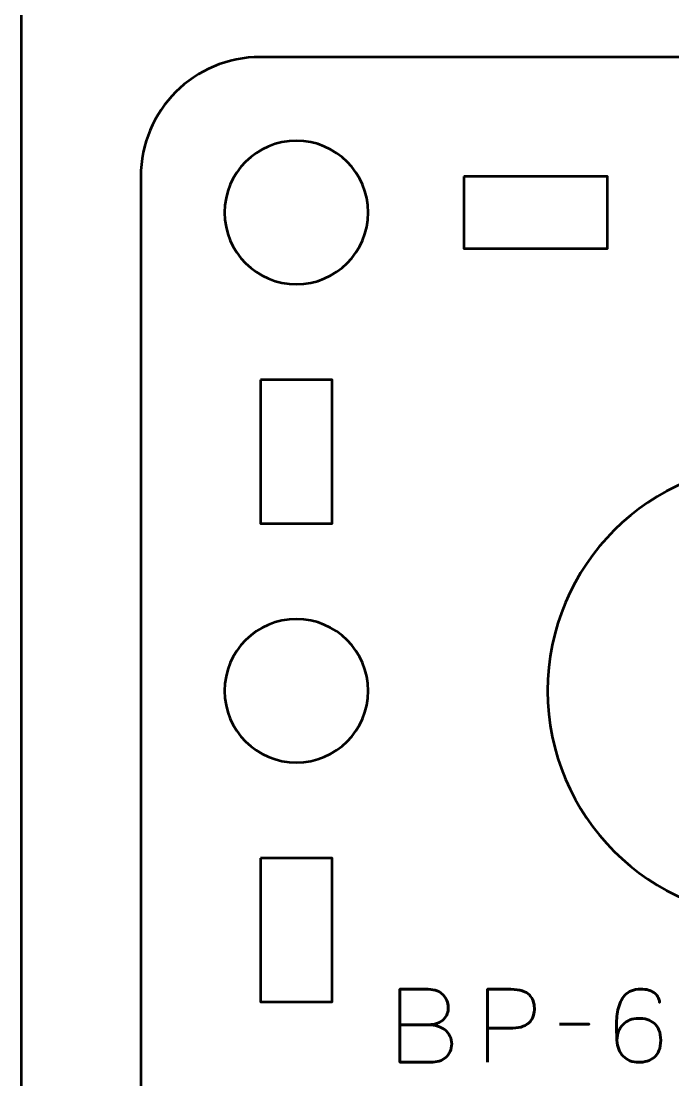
# Model space of a CAD drawing. Header units: centimetres. Extents: x -17.9 to -3.1, y -25.3 to -4.3.
# Drawn here: x -17.9 to -15.177, y -22.077 to -17.65 of the extents above; entities that cross this region are included whole.
import ezdxf

# ---------------------------------------------------------------- set-up
doc = ezdxf.new("R2010")
doc.units = ezdxf.units.CM
doc.header["$MEASUREMENT"] = 0
doc.layers.add('Layer 1', color=7, linetype='Continuous')

msp = doc.modelspace()

# ---------------------------------------------------------------- linework, layer by layer
at = {"layer": 'Layer 1', "color": 22, "lineweight": 53}
msp.add_open_spline([(-17.90003, -24.8499), (-17.90003, -24.8499), (-17.90003, -4.84994), (-17.90003, -4.84994), (-17.90003, -4.84994), (-17.90003, -4.57297), (-17.67694, -4.34998), (-17.39994, -4.34998), (-17.39994, -4.34998), (-17.39994, -4.34998), (-3.60007, -4.34998), (-3.60007, -4.34998), (-3.60007, -4.34998), (-3.32293, -4.34998), (-3.09997, -4.57297), (-3.09997, -4.84994), (-3.09997, -4.84994), (-3.09997, -4.84994), (-3.09997, -24.8499), (-3.09997, -24.8499), (-3.09997, -24.8499), (-3.09997, -25.1269), (-3.32293, -25.34999), (-3.60007, -25.34999), (-3.60007, -25.34999), (-3.60007, -25.34999), (-17.39994, -25.34999), (-17.39994, -25.34999), (-17.39994, -25.34999), (-17.67694, -25.34999), (-17.90003, -25.1269), (-17.90003, -24.8499)], degree=3, knots=[0, 0, 0, 0, 0.125, 0.125, 0.125, 0.125, 0.25, 0.25, 0.25, 0.25, 0.375, 0.375, 0.375, 0.375, 0.5, 0.5, 0.5, 0.5, 0.625, 0.625, 0.625, 0.625, 0.75, 0.75, 0.75, 0.75, 0.875, 0.875, 0.875, 0.875, 1, 1, 1, 1], dxfattribs=at)
at = {"layer": 'Layer 1', "color": 2, "lineweight": 53}
msp.add_open_spline([(-16.89993, -17.79997), (-16.89993, -17.79997), (-12.60006, -17.79997), (-12.60006, -17.79997), (-12.60006, -17.79997), (-12.32292, -17.79997), (-12.09996, -18.02306), (-12.09996, -18.30006), (-12.09996, -18.30006), (-12.09996, -18.30006), (-12.09996, -22.59993), (-12.09996, -22.59993), (-12.09996, -22.59993), (-12.09996, -22.87707), (-12.32292, -23.10003), (-12.60006, -23.10003), (-12.60006, -23.10003), (-12.60006, -23.10003), (-16.89993, -23.10003), (-16.89993, -23.10003), (-16.89993, -23.10003), (-17.17693, -23.10003), (-17.40002, -22.87707), (-17.40002, -22.59993), (-17.40002, -22.59993), (-17.40002, -22.59993), (-17.40002, -18.30006), (-17.40002, -18.30006), (-17.40002, -18.30006), (-17.40002, -18.02306), (-17.17693, -17.79997), (-16.89993, -17.79997)], degree=3, knots=[0, 0, 0, 0, 0.125, 0.125, 0.125, 0.125, 0.25, 0.25, 0.25, 0.25, 0.375, 0.375, 0.375, 0.375, 0.5, 0.5, 0.5, 0.5, 0.625, 0.625, 0.625, 0.625, 0.75, 0.75, 0.75, 0.75, 0.875, 0.875, 0.875, 0.875, 1, 1, 1, 1], dxfattribs=at)
at = {"layer": 'Layer 1', "lineweight": 53}
for points in [[(-16.44999, -18.45), (-16.44999, -18.61577), (-16.58422, -18.75), (-16.75, -18.75), (-16.75, -18.75), (-16.91566, -18.75), (-17.05, -18.61577), (-17.05, -18.45), (-17.05, -18.45), (-17.05, -18.28433), (-16.91566, -18.14999), (-16.75, -18.14999), (-16.75, -18.14999), (-16.58422, -18.14999), (-16.44999, -18.28433), (-16.44999, -18.45)], [(-16.04998, -18.30006), (-16.04998, -18.30006), (-15.44997, -18.30006), (-15.44997, -18.30006), (-15.44997, -18.30006), (-15.44997, -18.30006), (-15.44997, -18.60007), (-15.44997, -18.60007), (-15.44997, -18.60007), (-15.44997, -18.60007), (-16.04998, -18.60007), (-16.04998, -18.60007), (-16.04998, -18.60007), (-16.04998, -18.60007), (-16.04998, -18.30006), (-16.04998, -18.30006)], [(-16.89993, -19.15001), (-16.89993, -19.15001), (-16.59992, -19.15001), (-16.59992, -19.15001), (-16.59992, -19.15001), (-16.59992, -19.15001), (-16.59992, -19.75002), (-16.59992, -19.75002), (-16.59992, -19.75002), (-16.59992, -19.75002), (-16.89993, -19.75002), (-16.89993, -19.75002), (-16.89993, -19.75002), (-16.89993, -19.75002), (-16.89993, -19.15001), (-16.89993, -19.15001)], [(-16.44999, -20.45007), (-16.44999, -20.6157), (-16.58422, -20.75007), (-16.75, -20.75007), (-16.75, -20.75007), (-16.91566, -20.75007), (-17.05, -20.6157), (-17.05, -20.45007), (-17.05, -20.45007), (-17.05, -20.2843), (-16.91566, -20.15007), (-16.75, -20.15007), (-16.75, -20.15007), (-16.58422, -20.15007), (-16.44999, -20.2843), (-16.44999, -20.45007)], [(-16.89993, -21.14998), (-16.89993, -21.14998), (-16.59992, -21.14998), (-16.59992, -21.14998), (-16.59992, -21.14998), (-16.59992, -21.14998), (-16.59992, -21.74998), (-16.59992, -21.74998), (-16.59992, -21.74998), (-16.59992, -21.74998), (-16.89993, -21.74998), (-16.89993, -21.74998), (-16.89993, -21.74998), (-16.89993, -21.74998), (-16.89993, -21.14998), (-16.89993, -21.14998)]]:
    msp.add_open_spline(points, degree=3, knots=[0, 0, 0, 0, 0.25, 0.25, 0.25, 0.25, 0.5, 0.5, 0.5, 0.5, 0.75, 0.75, 0.75, 0.75, 1, 1, 1, 1], dxfattribs=at)
at = {"layer": 'Layer 1', "color": 250, "lineweight": 53}
msp.add_open_spline([(-14.74999, -19.5), (-14.2254, -19.5), (-13.79999, -19.92541), (-13.79999, -20.45), (-13.79999, -20.45), (-13.79999, -20.97459), (-14.2254, -21.4), (-14.74999, -21.4), (-14.74999, -21.4), (-15.27458, -21.4), (-15.69999, -20.97459), (-15.69999, -20.45), (-15.69999, -20.45), (-15.69999, -19.92541), (-15.27458, -19.5), (-14.74999, -19.5)], degree=3, knots=[0, 0, 0, 0, 0.25, 0.25, 0.25, 0.25, 0.5, 0.5, 0.5, 0.5, 0.75, 0.75, 0.75, 0.75, 1, 1, 1, 1], dxfattribs=at)
at = {"layer": 'Layer 1', "color": 30, "lineweight": 53}
for points, knots in [([(-16.31698, -21.84636), (-16.31698, -21.84636), (-16.19972, -21.84636), (-16.19972, -21.84636), (-16.19972, -21.84636), (-16.18448, -21.84629), (-16.1715, -21.84418), (-16.16056, -21.84001), (-16.16056, -21.84001), (-16.14969, -21.83592), (-16.14088, -21.83035), (-16.13403, -21.82336), (-16.13403, -21.82336), (-16.12719, -21.81638), (-16.12225, -21.80848), (-16.11914, -21.79973), (-16.11914, -21.79973), (-16.11611, -21.79105), (-16.1147, -21.78202), (-16.11505, -21.77271), (-16.11505, -21.77271), (-16.11548, -21.76339), (-16.11745, -21.75436), (-16.12098, -21.74554), (-16.12098, -21.74554), (-16.12444, -21.73672), (-16.12966, -21.72875), (-16.1365, -21.72162), (-16.1365, -21.72162), (-16.14334, -21.7145), (-16.15188, -21.70885), (-16.16225, -21.70469), (-16.16225, -21.70469), (-16.17263, -21.70046), (-16.18483, -21.69827), (-16.19887, -21.6982), (-16.19887, -21.6982), (-16.19887, -21.6982), (-16.31698, -21.6982), (-16.31698, -21.6982), (-16.31698, -21.6982), (-16.31698, -21.6982), (-16.31698, -22.00342), (-16.31698, -22.00342), (-16.31698, -22.00342), (-16.31698, -22.00342), (-16.18702, -22.00342), (-16.18702, -22.00342), (-16.18702, -22.00342), (-16.17488, -22.00342), (-16.16359, -22.00166), (-16.15315, -21.9982), (-16.15315, -21.9982), (-16.14271, -21.99467), (-16.13361, -21.98966), (-16.12571, -21.98296), (-16.12571, -21.98296), (-16.11787, -21.97633), (-16.11174, -21.96828), (-16.10736, -21.95876), (-16.10736, -21.95876), (-16.10299, -21.94923), (-16.10073, -21.93844), (-16.10066, -21.92637), (-16.10066, -21.92637), (-16.10094, -21.91424), (-16.10348, -21.9033), (-16.10835, -21.8935), (-16.10835, -21.8935), (-16.11322, -21.88369), (-16.11999, -21.87529), (-16.12874, -21.86824), (-16.12874, -21.86824), (-16.13749, -21.86125), (-16.14793, -21.85582), (-16.15993, -21.85208), (-16.15993, -21.85208), (-16.17192, -21.84834), (-16.18518, -21.84644), (-16.19972, -21.84636), (-16.19972, -21.84636), (-16.18518, -21.84644), (-16.17192, -21.84834), (-16.15993, -21.85208), (-16.15993, -21.85208), (-16.14793, -21.85582), (-16.13749, -21.86125), (-16.12874, -21.86824), (-16.12874, -21.86824), (-16.11999, -21.87529), (-16.11322, -21.88369), (-16.10835, -21.8935), (-16.10835, -21.8935), (-16.10348, -21.9033), (-16.10094, -21.91424), (-16.10066, -21.92637), (-16.10066, -21.92637), (-16.10073, -21.93844), (-16.10299, -21.94923), (-16.10736, -21.95876), (-16.10736, -21.95876), (-16.11174, -21.96828), (-16.11787, -21.97633), (-16.12571, -21.98296), (-16.12571, -21.98296), (-16.13361, -21.98966), (-16.14271, -21.99467), (-16.15315, -21.9982), (-16.15315, -21.9982), (-16.16359, -22.00166), (-16.17488, -22.00342), (-16.18702, -22.00342), (-16.18702, -22.00342), (-16.18702, -22.00342), (-16.31698, -22.00342), (-16.31698, -22.00342), (-16.31698, -22.00342), (-16.31698, -22.00342), (-16.31698, -21.6982), (-16.31698, -21.6982), (-16.31698, -21.6982), (-16.31698, -21.6982), (-16.19887, -21.6982), (-16.19887, -21.6982), (-16.19887, -21.6982), (-16.18483, -21.69827), (-16.17263, -21.70046), (-16.16225, -21.70469), (-16.16225, -21.70469), (-16.15188, -21.70885), (-16.14334, -21.7145), (-16.1365, -21.72162), (-16.1365, -21.72162), (-16.12966, -21.72875), (-16.12444, -21.73672), (-16.12098, -21.74554), (-16.12098, -21.74554), (-16.11745, -21.75436), (-16.11548, -21.76339), (-16.11505, -21.77271), (-16.11505, -21.77271), (-16.1147, -21.78202), (-16.11611, -21.79105), (-16.11914, -21.79973), (-16.11914, -21.79973), (-16.12225, -21.80848), (-16.12719, -21.81638), (-16.13403, -21.82336), (-16.13403, -21.82336), (-16.14088, -21.83035), (-16.14969, -21.83592), (-16.16056, -21.84001), (-16.16056, -21.84001), (-16.1715, -21.84418), (-16.18448, -21.84629), (-16.19972, -21.84636), (-16.19972, -21.84636), (-16.19972, -21.84636), (-16.31698, -21.84636), (-16.31698, -21.84636)], [0, 0, 0, 0, 0.025, 0.025, 0.025, 0.025, 0.05, 0.05, 0.05, 0.05, 0.075, 0.075, 0.075, 0.075, 0.1, 0.1, 0.1, 0.1, 0.125, 0.125, 0.125, 0.125, 0.15, 0.15, 0.15, 0.15, 0.175, 0.175, 0.175, 0.175, 0.2, 0.2, 0.2, 0.2, 0.225, 0.225, 0.225, 0.225, 0.25, 0.25, 0.25, 0.25, 0.275, 0.275, 0.275, 0.275, 0.3, 0.3, 0.3, 0.3, 0.325, 0.325, 0.325, 0.325, 0.35, 0.35, 0.35, 0.35, 0.375, 0.375, 0.375, 0.375, 0.4, 0.4, 0.4, 0.4, 0.425, 0.425, 0.425, 0.425, 0.45, 0.45, 0.45, 0.45, 0.475, 0.475, 0.475, 0.475, 0.5, 0.5, 0.5, 0.5, 0.525, 0.525, 0.525, 0.525, 0.55, 0.55, 0.55, 0.55, 0.575, 0.575, 0.575, 0.575, 0.6, 0.6, 0.6, 0.6, 0.625, 0.625, 0.625, 0.625, 0.65, 0.65, 0.65, 0.65, 0.675, 0.675, 0.675, 0.675, 0.7, 0.7, 0.7, 0.7, 0.725, 0.725, 0.725, 0.725, 0.75, 0.75, 0.75, 0.75, 0.775, 0.775, 0.775, 0.775, 0.8, 0.8, 0.8, 0.8, 0.825, 0.825, 0.825, 0.825, 0.85, 0.85, 0.85, 0.85, 0.875, 0.875, 0.875, 0.875, 0.9, 0.9, 0.9, 0.9, 0.925, 0.925, 0.925, 0.925, 0.95, 0.95, 0.95, 0.95, 0.975, 0.975, 0.975, 0.975, 1, 1, 1, 1]), ([(-15.9508, -22.00342), (-15.9508, -22.00342), (-15.9508, -21.6982), (-15.9508, -21.6982), (-15.9508, -21.6982), (-15.9508, -21.6982), (-15.85343, -21.6982), (-15.85343, -21.6982), (-15.85343, -21.6982), (-15.83396, -21.69827), (-15.81795, -21.70046), (-15.80532, -21.70469), (-15.80532, -21.70469), (-15.79276, -21.70885), (-15.78288, -21.71464), (-15.77575, -21.72198), (-15.77575, -21.72198), (-15.76863, -21.72924), (-15.76355, -21.73757), (-15.76044, -21.74695), (-15.76044, -21.74695), (-15.75741, -21.75634), (-15.75565, -21.76614), (-15.75522, -21.77652), (-15.75522, -21.77652), (-15.75473, -21.78689), (-15.75593, -21.79705), (-15.75875, -21.80692), (-15.75875, -21.80692), (-15.76164, -21.8168), (-15.76651, -21.82576), (-15.7735, -21.83381), (-15.7735, -21.83381), (-15.78041, -21.84185), (-15.78979, -21.84827), (-15.80158, -21.853), (-15.80158, -21.853), (-15.81336, -21.85779), (-15.82796, -21.86019), (-15.84539, -21.86033), (-15.84539, -21.86033), (-15.84539, -21.86033), (-15.9508, -21.86033), (-15.9508, -21.86033), (-15.9508, -21.86033), (-15.9508, -21.86033), (-15.84539, -21.86033), (-15.84539, -21.86033), (-15.84539, -21.86033), (-15.82832, -21.86019), (-15.81385, -21.85779), (-15.80214, -21.853), (-15.80214, -21.853), (-15.79036, -21.84827), (-15.78097, -21.84185), (-15.77392, -21.83381), (-15.77392, -21.83381), (-15.76693, -21.82576), (-15.76192, -21.8168), (-15.75896, -21.80692), (-15.75896, -21.80692), (-15.756, -21.79705), (-15.75473, -21.78689), (-15.75522, -21.77652), (-15.75522, -21.77652), (-15.75565, -21.76614), (-15.75741, -21.75634), (-15.76058, -21.74695), (-15.76058, -21.74695), (-15.76369, -21.73757), (-15.76891, -21.72924), (-15.77604, -21.72198), (-15.77604, -21.72198), (-15.78323, -21.71464), (-15.79311, -21.70885), (-15.80567, -21.70469), (-15.80567, -21.70469), (-15.8183, -21.70046), (-15.83417, -21.69827), (-15.85343, -21.6982), (-15.85343, -21.6982), (-15.85343, -21.6982), (-15.9508, -21.6982), (-15.9508, -21.6982), (-15.9508, -21.6982), (-15.9508, -21.6982), (-15.9508, -22.00342), (-15.9508, -22.00342)], [0, 0, 0, 0, 0.0454545, 0.0454545, 0.0454545, 0.0454545, 0.0909091, 0.0909091, 0.0909091, 0.0909091, 0.1363636, 0.1363636, 0.1363636, 0.1363636, 0.1818182, 0.1818182, 0.1818182, 0.1818182, 0.2272727, 0.2272727, 0.2272727, 0.2272727, 0.2727273, 0.2727273, 0.2727273, 0.2727273, 0.3181818, 0.3181818, 0.3181818, 0.3181818, 0.3636364, 0.3636364, 0.3636364, 0.3636364, 0.4090909, 0.4090909, 0.4090909, 0.4090909, 0.4545455, 0.4545455, 0.4545455, 0.4545455, 0.5, 0.5, 0.5, 0.5, 0.5454545, 0.5454545, 0.5454545, 0.5454545, 0.5909091, 0.5909091, 0.5909091, 0.5909091, 0.6363636, 0.6363636, 0.6363636, 0.6363636, 0.6818182, 0.6818182, 0.6818182, 0.6818182, 0.7272727, 0.7272727, 0.7272727, 0.7272727, 0.7727273, 0.7727273, 0.7727273, 0.7727273, 0.8181818, 0.8181818, 0.8181818, 0.8181818, 0.8636364, 0.8636364, 0.8636364, 0.8636364, 0.9090909, 0.9090909, 0.9090909, 0.9090909, 0.9545455, 0.9545455, 0.9545455, 0.9545455, 1, 1, 1, 1]), ([(-15.41021, -21.91156), (-15.41014, -21.89773), (-15.40789, -21.88524), (-15.40337, -21.87395), (-15.40337, -21.87395), (-15.39893, -21.86273), (-15.39265, -21.85307), (-15.38453, -21.84495), (-15.38453, -21.84495), (-15.37649, -21.83691), (-15.36696, -21.8307), (-15.3561, -21.82633), (-15.3561, -21.82633), (-15.34523, -21.82195), (-15.33331, -21.81977), (-15.32047, -21.81969), (-15.32047, -21.81969), (-15.30756, -21.81962), (-15.29549, -21.82125), (-15.28427, -21.82449), (-15.28427, -21.82449), (-15.27305, -21.82767), (-15.26325, -21.83289), (-15.25471, -21.84009), (-15.25471, -21.84009), (-15.24617, -21.84721), (-15.23947, -21.85667), (-15.23467, -21.86845), (-15.23467, -21.86845), (-15.22988, -21.88023), (-15.22741, -21.89455), (-15.22734, -21.91156), (-15.22734, -21.91156), (-15.22741, -21.92856), (-15.22988, -21.94288), (-15.23467, -21.95467), (-15.23467, -21.95467), (-15.23947, -21.96645), (-15.24617, -21.9759), (-15.25471, -21.98303), (-15.25471, -21.98303), (-15.26325, -21.99023), (-15.27305, -21.99545), (-15.28427, -21.99862), (-15.28427, -21.99862), (-15.29549, -22.00187), (-15.30756, -22.00349), (-15.32047, -22.00342), (-15.32047, -22.00342), (-15.33331, -22.00335), (-15.34509, -22.00116), (-15.35589, -21.99679), (-15.35589, -21.99679), (-15.36661, -21.99241), (-15.37592, -21.9862), (-15.3839, -21.97809), (-15.3839, -21.97809), (-15.39187, -21.97005), (-15.39815, -21.96038), (-15.40266, -21.94909), (-15.40266, -21.94909), (-15.40725, -21.93787), (-15.40972, -21.92539), (-15.41021, -21.91156), (-15.41021, -21.91156), (-15.4105, -21.90457), (-15.41085, -21.89625), (-15.41134, -21.88658), (-15.41134, -21.88658), (-15.41184, -21.87684), (-15.41212, -21.86626), (-15.41219, -21.8549), (-15.41219, -21.8549), (-15.41226, -21.84347), (-15.41191, -21.83169), (-15.41099, -21.81962), (-15.41099, -21.81962), (-15.41014, -21.80749), (-15.40845, -21.79556), (-15.40598, -21.78378), (-15.40598, -21.78378), (-15.40351, -21.77207), (-15.39998, -21.76099), (-15.39533, -21.75062), (-15.39533, -21.75062), (-15.39067, -21.74025), (-15.38467, -21.73108), (-15.37726, -21.7231), (-15.37726, -21.7231), (-15.36979, -21.71513), (-15.36068, -21.70885), (-15.34989, -21.70427), (-15.34989, -21.70427), (-15.33909, -21.69975), (-15.32632, -21.69742), (-15.31158, -21.69735), (-15.31158, -21.69735), (-15.29874, -21.69742), (-15.28787, -21.69869), (-15.27884, -21.70116), (-15.27884, -21.70116), (-15.26981, -21.70363), (-15.2624, -21.70695), (-15.25647, -21.71104), (-15.25647, -21.71104), (-15.25062, -21.7152), (-15.24596, -21.71972), (-15.24258, -21.72473), (-15.24258, -21.72473), (-15.23919, -21.72967), (-15.23665, -21.73468), (-15.2351, -21.73969), (-15.2351, -21.73969), (-15.23347, -21.74469), (-15.23242, -21.74935), (-15.23199, -21.75366), (-15.23199, -21.75366), (-15.23242, -21.74935), (-15.23347, -21.74469), (-15.2351, -21.73969), (-15.2351, -21.73969), (-15.23665, -21.73468), (-15.23919, -21.72967), (-15.24258, -21.72473), (-15.24258, -21.72473), (-15.24596, -21.71972), (-15.25062, -21.7152), (-15.25647, -21.71104), (-15.25647, -21.71104), (-15.2624, -21.70695), (-15.26981, -21.70363), (-15.27884, -21.70116), (-15.27884, -21.70116), (-15.28787, -21.69869), (-15.29874, -21.69742), (-15.31158, -21.69735), (-15.31158, -21.69735), (-15.32632, -21.69742), (-15.33909, -21.69975), (-15.34989, -21.70427), (-15.34989, -21.70427), (-15.36068, -21.70885), (-15.36979, -21.71513), (-15.37726, -21.7231), (-15.37726, -21.7231), (-15.38467, -21.73108), (-15.39067, -21.74025), (-15.39533, -21.75062), (-15.39533, -21.75062), (-15.39998, -21.76099), (-15.40351, -21.77207), (-15.40598, -21.78378), (-15.40598, -21.78378), (-15.40845, -21.79556), (-15.41014, -21.80749), (-15.41099, -21.81962), (-15.41099, -21.81962), (-15.41191, -21.83169), (-15.41226, -21.84347), (-15.41219, -21.8549), (-15.41219, -21.8549), (-15.41212, -21.86626), (-15.41184, -21.87684), (-15.41134, -21.88658), (-15.41134, -21.88658), (-15.41085, -21.89625), (-15.4105, -21.90457), (-15.41021, -21.91156), (-15.41021, -21.91156), (-15.40972, -21.92539), (-15.40725, -21.93787), (-15.40266, -21.94909), (-15.40266, -21.94909), (-15.39815, -21.96038), (-15.39187, -21.97005), (-15.3839, -21.97809), (-15.3839, -21.97809), (-15.37592, -21.9862), (-15.36661, -21.99241), (-15.35589, -21.99679), (-15.35589, -21.99679), (-15.34509, -22.00116), (-15.33331, -22.00335), (-15.32047, -22.00342), (-15.32047, -22.00342), (-15.30756, -22.00349), (-15.29549, -22.00187), (-15.28427, -21.99862), (-15.28427, -21.99862), (-15.27305, -21.99545), (-15.26325, -21.99023), (-15.25471, -21.98303), (-15.25471, -21.98303), (-15.24617, -21.9759), (-15.23947, -21.96645), (-15.23467, -21.95467), (-15.23467, -21.95467), (-15.22988, -21.94288), (-15.22741, -21.92856), (-15.22734, -21.91156), (-15.22734, -21.91156), (-15.22741, -21.89455), (-15.22988, -21.88023), (-15.23467, -21.86845), (-15.23467, -21.86845), (-15.23947, -21.85667), (-15.24617, -21.84721), (-15.25471, -21.84009), (-15.25471, -21.84009), (-15.26325, -21.83289), (-15.27305, -21.82767), (-15.28427, -21.82449), (-15.28427, -21.82449), (-15.29549, -21.82125), (-15.30756, -21.81962), (-15.32047, -21.81969), (-15.32047, -21.81969), (-15.33331, -21.81977), (-15.34523, -21.82195), (-15.3561, -21.82633), (-15.3561, -21.82633), (-15.36696, -21.8307), (-15.37649, -21.83691), (-15.38453, -21.84495), (-15.38453, -21.84495), (-15.39265, -21.85307), (-15.39893, -21.86273), (-15.40337, -21.87395), (-15.40337, -21.87395), (-15.40789, -21.88524), (-15.41014, -21.89773), (-15.41021, -21.91156)], [0, 0, 0, 0, 0.0172414, 0.0172414, 0.0172414, 0.0172414, 0.0344828, 0.0344828, 0.0344828, 0.0344828, 0.0517241, 0.0517241, 0.0517241, 0.0517241, 0.0689655, 0.0689655, 0.0689655, 0.0689655, 0.0862069, 0.0862069, 0.0862069, 0.0862069, 0.1034483, 0.1034483, 0.1034483, 0.1034483, 0.1206897, 0.1206897, 0.1206897, 0.1206897, 0.137931, 0.137931, 0.137931, 0.137931, 0.1551724, 0.1551724, 0.1551724, 0.1551724, 0.1724138, 0.1724138, 0.1724138, 0.1724138, 0.1896552, 0.1896552, 0.1896552, 0.1896552, 0.2068966, 0.2068966, 0.2068966, 0.2068966, 0.2241379, 0.2241379, 0.2241379, 0.2241379, 0.2413793, 0.2413793, 0.2413793, 0.2413793, 0.2586207, 0.2586207, 0.2586207, 0.2586207, 0.2758621, 0.2758621, 0.2758621, 0.2758621, 0.2931034, 0.2931034, 0.2931034, 0.2931034, 0.3103448, 0.3103448, 0.3103448, 0.3103448, 0.3275862, 0.3275862, 0.3275862, 0.3275862, 0.3448276, 0.3448276, 0.3448276, 0.3448276, 0.362069, 0.362069, 0.362069, 0.362069, 0.3793103, 0.3793103, 0.3793103, 0.3793103, 0.3965517, 0.3965517, 0.3965517, 0.3965517, 0.4137931, 0.4137931, 0.4137931, 0.4137931, 0.4310345, 0.4310345, 0.4310345, 0.4310345, 0.4482759, 0.4482759, 0.4482759, 0.4482759, 0.4655172, 0.4655172, 0.4655172, 0.4655172, 0.4827586, 0.4827586, 0.4827586, 0.4827586, 0.5, 0.5, 0.5, 0.5, 0.5172414, 0.5172414, 0.5172414, 0.5172414, 0.5344828, 0.5344828, 0.5344828, 0.5344828, 0.5517241, 0.5517241, 0.5517241, 0.5517241, 0.5689655, 0.5689655, 0.5689655, 0.5689655, 0.5862069, 0.5862069, 0.5862069, 0.5862069, 0.6034483, 0.6034483, 0.6034483, 0.6034483, 0.6206897, 0.6206897, 0.6206897, 0.6206897, 0.637931, 0.637931, 0.637931, 0.637931, 0.6551724, 0.6551724, 0.6551724, 0.6551724, 0.6724138, 0.6724138, 0.6724138, 0.6724138, 0.6896552, 0.6896552, 0.6896552, 0.6896552, 0.7068966, 0.7068966, 0.7068966, 0.7068966, 0.7241379, 0.7241379, 0.7241379, 0.7241379, 0.7413793, 0.7413793, 0.7413793, 0.7413793, 0.7586207, 0.7586207, 0.7586207, 0.7586207, 0.7758621, 0.7758621, 0.7758621, 0.7758621, 0.7931034, 0.7931034, 0.7931034, 0.7931034, 0.8103448, 0.8103448, 0.8103448, 0.8103448, 0.8275862, 0.8275862, 0.8275862, 0.8275862, 0.8448276, 0.8448276, 0.8448276, 0.8448276, 0.862069, 0.862069, 0.862069, 0.862069, 0.8793103, 0.8793103, 0.8793103, 0.8793103, 0.8965517, 0.8965517, 0.8965517, 0.8965517, 0.9137931, 0.9137931, 0.9137931, 0.9137931, 0.9310345, 0.9310345, 0.9310345, 0.9310345, 0.9482759, 0.9482759, 0.9482759, 0.9482759, 0.9655172, 0.9655172, 0.9655172, 0.9655172, 0.9827586, 0.9827586, 0.9827586, 0.9827586, 1, 1, 1, 1]), ([(-15.65024, -21.84382), (-15.65024, -21.84382), (-15.52705, -21.84382), (-15.52705, -21.84382), (-15.52705, -21.84382), (-15.52705, -21.84382), (-15.65024, -21.84382), (-15.65024, -21.84382)], [0, 0, 0, 0, 0.5, 0.5, 0.5, 0.5, 1, 1, 1, 1])]:
    msp.add_open_spline(points, degree=3, knots=knots, dxfattribs=at)

doc.saveas('drawing.dxf')
